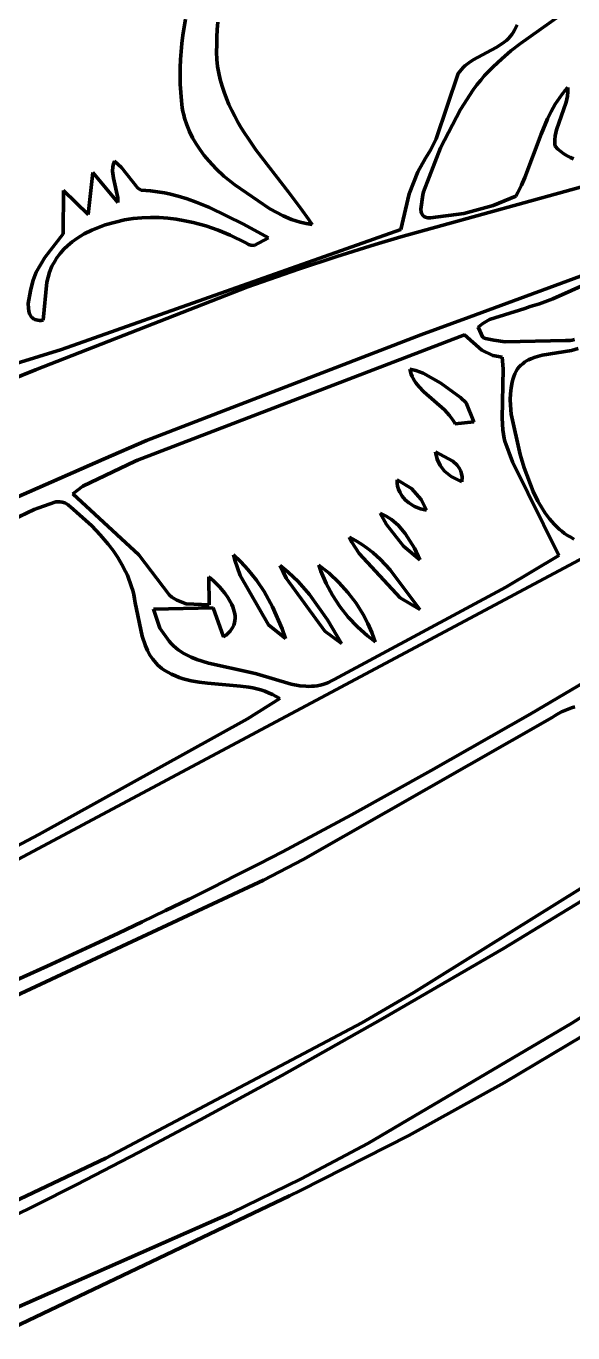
# Model space of a CAD drawing. Header units: millimetres. Extents: x 0 to 9.3, y 0 to 12.
# Drawn here: x 2.592 to 3.893, y 1.579 to 4.689 of the extents above; entities that cross this region are included whole.
import ezdxf

# ---------------------------------------------------------------- set-up
doc = ezdxf.new("R2010")
doc.units = ezdxf.units.MM
doc.layers.add('color#212121ff', color=7, linetype='CONTINUOUS', lineweight=100)
doc.layers.add('color#ffffffff', color=7, linetype='CONTINUOUS', lineweight=100)

msp = doc.modelspace()

# ---------------------------------------------------------------- linework, layer by layer
at = {"layer": 'color#212121ff'}
for p, q in [((3.8857, 4.7305), (3.7685, 4.6474)), ((2.9684, 4.6863), (2.9718, 4.7054)), ((3.0484, 4.6984), (3.0472, 4.6806)), ((2.963, 4.6478), (2.9655, 4.6671)), ((2.9655, 4.6671), (2.9684, 4.6863)), ((3.0472, 4.6806), (3.0463, 4.6628)), ((3.7401, 4.6598), (3.7442, 4.6642)), ((3.7442, 4.6642), (3.748, 4.669)), ((3.748, 4.669), (3.7515, 4.6741)), ((3.7515, 4.6741), (3.7547, 4.6795)), ((3.7547, 4.6795), (3.7576, 4.6853)), ((3.7576, 4.6853), (3.761, 4.6923)), ((2.9611, 4.6285), (2.963, 4.6478)), ((3.0458, 4.6449), (3.0456, 4.6271)), ((3.0463, 4.6628), (3.0458, 4.6449)), ((3.6562, 4.6086), (3.711, 4.638)), ((3.711, 4.638), (3.7264, 4.648)), ((3.7264, 4.648), (3.7358, 4.6556)), ((3.7358, 4.6556), (3.7401, 4.6598)), ((3.7685, 4.6474), (3.746, 4.6298)), ((2.959, 4.5897), (2.9598, 4.6091)), ((2.9598, 4.6091), (2.9611, 4.6285)), ((3.0456, 4.6271), (3.0457, 4.6092)), ((3.0457, 4.6092), (3.0478, 4.593)), ((3.646, 4.6019), (3.6562, 4.6086)), ((3.7241, 4.6114), (3.7136, 4.6018)), ((3.746, 4.6298), (3.7241, 4.6114)), ((2.9588, 4.5702), (2.959, 4.5897)), ((3.0478, 4.593), (3.0507, 4.5772)), ((3.0507, 4.5772), (3.0542, 4.5617)), ((3.5676, 4.4208), (3.6204, 4.5763)), ((3.6204, 4.5763), (3.624, 4.5813)), ((3.624, 4.5813), (3.6279, 4.5859)), ((3.6279, 4.5859), (3.6321, 4.5903)), ((3.6321, 4.5903), (3.6365, 4.5944)), ((3.6365, 4.5944), (3.646, 4.6019)), ((3.6833, 4.5713), (3.6739, 4.5604)), ((3.6931, 4.5818), (3.6833, 4.5713)), ((3.7032, 4.592), (3.6931, 4.5818)), ((3.7136, 4.6018), (3.7032, 4.592)), ((2.9591, 4.5507), (2.9588, 4.5702)), ((2.9602, 4.5311), (2.9591, 4.5507)), ((3.0542, 4.5617), (3.0585, 4.5464)), ((3.0585, 4.5464), (3.0634, 4.5315)), ((3.6647, 4.5492), (3.656, 4.5376)), ((3.6739, 4.5604), (3.6647, 4.5492)), ((3.8744, 4.5351), (3.881, 4.5426)), ((3.881, 4.5426), (3.8812, 4.5326)), ((2.9618, 4.5115), (2.9602, 4.5311)), ((2.9627, 4.5029), (2.9618, 4.5115)), ((3.0634, 4.5315), (3.0689, 4.5168)), ((3.0689, 4.5168), (3.0749, 4.5024)), ((3.656, 4.5376), (3.6257, 4.4904)), ((3.8514, 4.5029), (3.8566, 4.5112)), ((3.8566, 4.5112), (3.8622, 4.5193)), ((3.8622, 4.5193), (3.8681, 4.5273)), ((3.8681, 4.5273), (3.8744, 4.5351)), ((3.8803, 4.5226), (3.8773, 4.508)), ((3.8812, 4.5326), (3.8803, 4.5226)), ((2.9639, 4.4944), (2.9627, 4.5029)), ((2.9655, 4.4861), (2.9639, 4.4944)), ((2.9674, 4.4778), (2.9655, 4.4861)), ((2.9695, 4.4697), (2.9674, 4.4778)), ((3.0749, 4.5024), (3.0815, 4.4882)), ((3.0815, 4.4882), (3.0886, 4.4743)), ((3.6257, 4.4904), (3.578, 4.3992)), ((3.833, 4.468), (3.8417, 4.4857)), ((3.8417, 4.4857), (3.8514, 4.5029)), ((3.8773, 4.508), (3.8542, 4.4419)), ((2.9748, 4.4537), (2.9695, 4.4697)), ((2.9811, 4.4382), (2.9748, 4.4537)), ((3.0886, 4.4743), (3.0961, 4.4605)), ((3.0961, 4.4605), (3.1041, 4.447)), ((3.1041, 4.447), (3.1124, 4.4336)), ((3.8176, 4.4315), (3.833, 4.468)), ((2.9885, 4.4232), (2.9811, 4.4382)), ((2.9968, 4.4087), (2.9885, 4.4232)), ((3.1124, 4.4336), (3.121, 4.4204)), ((3.121, 4.4204), (3.1391, 4.3943)), ((4.3079, 4.4162), (3.4842, 4.1874)), ((3.5544, 4.394), (3.5676, 4.4208)), ((3.7792, 4.3286), (3.8176, 4.4315)), ((3.8511, 4.4276), (3.8502, 4.418)), ((3.8502, 4.418), (3.8503, 4.4083)), ((3.8542, 4.4419), (3.8511, 4.4276)), ((3.006, 4.3946), (2.9968, 4.4087)), ((3.0161, 4.3811), (3.006, 4.3946)), ((3.1391, 4.3943), (3.2171, 4.2931)), ((3.578, 4.3992), (3.5379, 4.2944)), ((3.5428, 4.3747), (3.5544, 4.394)), ((3.8503, 4.4083), (3.8508, 4.4033)), ((3.8508, 4.4033), (3.8576, 4.3965)), ((3.8576, 4.3965), (3.8646, 4.3904)), ((3.8646, 4.3904), (3.8719, 4.3851)), ((3.8719, 4.3851), (3.8794, 4.3804)), ((2.7976, 4.3438), (2.7983, 4.354)), ((2.7983, 4.354), (2.8, 4.3609)), ((2.8, 4.3609), (2.8028, 4.3679)), ((2.8028, 4.3679), (2.8193, 4.3522)), ((3.0268, 4.368), (3.0161, 4.3811)), ((3.0442, 4.3495), (3.0268, 4.368)), ((3.5241, 4.3421), (3.5428, 4.3747)), ((3.8794, 4.3804), (3.8872, 4.3763)), ((3.8872, 4.3763), (3.8951, 4.3728)), ((2.7398, 4.2409), (2.7513, 4.3403)), ((2.7513, 4.3403), (2.8102, 4.2696)), ((2.7999, 4.327), (2.7976, 4.3438)), ((2.8106, 4.28), (2.7999, 4.327)), ((2.8193, 4.3522), (2.8579, 4.3037)), ((3.0627, 4.3321), (3.0442, 4.3495)), ((3.0889, 4.311), (3.0627, 4.3321)), ((3.5035, 4.2899), (3.5241, 4.3421)), ((3.771, 4.3106), (3.7792, 4.3286)), ((2.6804, 4.1948), (2.6812, 4.2975)), ((2.6812, 4.2975), (2.7398, 4.2409)), ((2.8579, 4.3037), (2.8656, 4.2982)), ((2.8656, 4.2982), (2.877, 4.2977)), ((2.877, 4.2977), (2.8883, 4.2968)), ((2.8883, 4.2968), (2.8995, 4.2955)), ((2.8995, 4.2955), (2.9106, 4.2939)), ((2.9106, 4.2939), (2.9217, 4.2919)), ((2.9217, 4.2919), (2.9327, 4.2897)), ((3.1721, 4.2538), (3.0889, 4.311)), ((3.2171, 4.2931), (3.2459, 4.2552)), ((3.5379, 4.2944), (3.5363, 4.2872)), ((3.7573, 4.2843), (3.7621, 4.2929)), ((3.7621, 4.2929), (3.771, 4.3106)), ((2.8102, 4.2696), (2.8106, 4.28)), ((2.9327, 4.2897), (2.9544, 4.2842)), ((2.9544, 4.2842), (2.9758, 4.2777)), ((2.9758, 4.2777), (2.997, 4.2702)), ((2.997, 4.2702), (3.0283, 4.2575)), ((3.4836, 4.2046), (3.5035, 4.2899)), ((3.5363, 4.2872), (3.5311, 4.2536)), ((3.6338, 4.2427), (3.7039, 4.2618)), ((3.7039, 4.2618), (3.7573, 4.2843)), ((2.8365, 4.2294), (2.8262, 4.2276)), ((2.8468, 4.2309), (2.8365, 4.2294)), ((2.8674, 4.2329), (2.8468, 4.2309)), ((2.888, 4.2337), (2.8674, 4.2329)), ((2.9086, 4.2333), (2.888, 4.2337)), ((2.9291, 4.2319), (2.9086, 4.2333)), ((2.9495, 4.2294), (2.9291, 4.2319)), ((2.9699, 4.2259), (2.9495, 4.2294)), ((3.0283, 4.2575), (3.1094, 4.2174)), ((3.2039, 4.2371), (3.1721, 4.2538)), ((3.2237, 4.2288), (3.2039, 4.2371)), ((3.2442, 4.2223), (3.2237, 4.2288)), ((3.2459, 4.2552), (3.264, 4.2296)), ((3.264, 4.2296), (3.2727, 4.2167)), ((3.5311, 4.2536), (3.5322, 4.2462)), ((3.5322, 4.2462), (3.5339, 4.2419)), ((3.5339, 4.2419), (3.5365, 4.2383)), ((3.5365, 4.2383), (3.5382, 4.2368)), ((3.5382, 4.2368), (3.5402, 4.2355)), ((3.5402, 4.2355), (3.5424, 4.2344)), ((3.5424, 4.2344), (3.545, 4.2336)), ((3.545, 4.2336), (3.5479, 4.233)), ((3.5479, 4.233), (3.5512, 4.2328)), ((3.5512, 4.2328), (3.5548, 4.2328)), ((3.5548, 4.2328), (3.6338, 4.2427)), ((2.6765, 3.9194), (3.4836, 4.2046)), ((2.7483, 4.2036), (2.7301, 4.1944)), ((2.7803, 4.2158), (2.7483, 4.2036)), ((2.8262, 4.2276), (2.7803, 4.2158)), ((2.99, 4.2215), (2.9699, 4.2259)), ((3.0199, 4.2133), (2.99, 4.2215)), ((3.0493, 4.2032), (3.0199, 4.2133)), ((3.078, 4.1914), (3.0493, 4.2032)), ((3.1094, 4.2174), (3.1687, 4.1853)), ((3.2583, 4.219), (3.2442, 4.2223)), ((3.2727, 4.2167), (3.2583, 4.219)), ((3.6467, 3.9963), (4.2519, 4.2193)), ((2.6367, 4.1383), (2.6804, 4.1948)), ((2.6915, 4.1672), (2.6819, 4.1578)), ((2.7018, 4.1759), (2.6915, 4.1672)), ((2.7127, 4.1838), (2.7018, 4.1759)), ((2.7301, 4.1944), (2.7127, 4.1838)), ((3.1151, 4.1734), (3.078, 4.1914)), ((3.1212, 4.1695), (3.1151, 4.1734)), ((3.1271, 4.1673), (3.1212, 4.1695)), ((3.1348, 4.1669), (3.1271, 4.1673)), ((3.1687, 4.1853), (3.1348, 4.1669)), ((3.4229, 4.1695), (3.3314, 4.141)), ((3.4842, 4.1874), (3.4229, 4.1695)), ((2.6164, 4.1033), (2.6367, 4.1383)), ((2.6649, 4.1365), (2.6612, 4.1307)), ((2.673, 4.1475), (2.6649, 4.1365)), ((2.6819, 4.1578), (2.673, 4.1475)), ((3.3314, 4.141), (3.2406, 4.1108)), ((2.6537, 4.1174), (2.6479, 4.1035)), ((2.6612, 4.1307), (2.6537, 4.1174)), ((3.2406, 4.1108), (3.1202, 4.0683)), ((3.9911, 4.1052), (3.8458, 4.04)), ((2.6053, 4.0692), (2.6091, 4.0843)), ((2.6091, 4.0843), (2.6164, 4.1033)), ((2.6414, 4.0795), (2.6328, 3.9891)), ((2.6479, 4.1035), (2.6414, 4.0795)), ((2.5975, 4.029), (2.6025, 4.0594)), ((2.6025, 4.0594), (2.6053, 4.0692)), ((3.1202, 4.0683), (2.6147, 3.8707)), ((2.5976, 4.0178), (2.5975, 4.029)), ((2.5986, 4.0108), (2.5976, 4.0178)), ((3.7789, 4.0172), (3.6948, 3.9909)), ((3.7919, 4.0217), (3.7789, 4.0172)), ((3.8137, 4.0284), (3.7919, 4.0217)), ((3.8458, 4.04), (3.8137, 4.0284)), ((2.6006, 4.0045), (2.5986, 4.0108)), ((2.6019, 4.0017), (2.6006, 4.0045)), ((2.6035, 3.999), (2.6019, 4.0017)), ((2.6054, 3.9966), (2.6035, 3.999)), ((2.6076, 3.9945), (2.6054, 3.9966)), ((2.6101, 3.9927), (2.6076, 3.9945)), ((2.613, 3.9912), (2.6101, 3.9927)), ((2.6162, 3.99), (2.613, 3.9912)), ((2.6198, 3.9892), (2.6162, 3.99)), ((2.6237, 3.9887), (2.6198, 3.9892)), ((2.628, 3.9887), (2.6237, 3.9887)), ((2.6328, 3.9891), (2.628, 3.9887)), ((3.5313, 3.9541), (3.6467, 3.9963)), ((3.679, 3.9816), (3.6681, 3.9728)), ((3.6948, 3.9909), (3.679, 3.9816)), ((3.6357, 3.9546), (2.8574, 3.6564)), ((2.879, 3.7026), (3.5313, 3.9541)), ((3.6766, 3.9179), (3.6357, 3.9546)), ((3.6681, 3.9728), (3.6791, 3.9476)), ((2.4863, 3.8608), (2.6765, 3.9194)), ((3.6791, 3.9476), (3.6857, 3.9457)), ((3.6857, 3.9457), (3.7055, 3.9414)), ((3.7055, 3.9414), (3.7324, 3.9378)), ((3.7324, 3.9378), (3.8753, 3.9409)), ((3.8753, 3.9409), (3.881, 3.9409)), ((3.881, 3.9409), (3.8865, 3.9412)), ((3.8865, 3.9412), (3.8918, 3.942)), ((3.9062, 3.9216), (3.8898, 3.9171)), ((3.8918, 3.942), (3.897, 3.9431)), ((3.703, 3.9055), (3.6766, 3.9179)), ((3.725, 3.9008), (3.703, 3.9055)), ((3.7276, 3.8733), (3.725, 3.9008)), ((3.7783, 3.8892), (3.7739, 3.8857)), ((3.783, 3.8922), (3.7783, 3.8892)), ((3.7878, 3.895), (3.783, 3.8922)), ((3.7929, 3.8974), (3.7878, 3.895)), ((3.8033, 3.9015), (3.7929, 3.8974)), ((3.8199, 3.906), (3.8033, 3.9015)), ((3.8898, 3.9171), (3.8199, 3.906)), ((2.6147, 3.8707), (2.2397, 3.7213)), ((3.505, 3.8726), (3.5193, 3.8696)), ((3.5066, 3.8665), (3.505, 3.8726)), ((3.5086, 3.8608), (3.5066, 3.8665)), ((3.5109, 3.8553), (3.5086, 3.8608)), ((3.5193, 3.8696), (3.5373, 3.8633)), ((3.5373, 3.8633), (3.5788, 3.8393)), ((3.7249, 3.7558), (3.7276, 3.8733)), ((3.7554, 3.8615), (3.7529, 3.8549)), ((3.7582, 3.8681), (3.7554, 3.8615)), ((3.7618, 3.8731), (3.7582, 3.8681)), ((3.7656, 3.8778), (3.7618, 3.8731)), ((3.7696, 3.8819), (3.7656, 3.8778)), ((3.7739, 3.8857), (3.7696, 3.8819)), ((3.5135, 3.8501), (3.5109, 3.8553)), ((3.5164, 3.845), (3.5135, 3.8501)), ((3.5196, 3.8402), (3.5164, 3.845)), ((3.5267, 3.8311), (3.5196, 3.8402)), ((3.5387, 3.8185), (3.5267, 3.8311)), ((3.5788, 3.8393), (3.6255, 3.805)), ((3.7462, 3.828), (3.7447, 3.8143)), ((3.7489, 3.8415), (3.7462, 3.828)), ((3.7507, 3.8482), (3.7489, 3.8415)), ((3.7529, 3.8549), (3.7507, 3.8482)), ((3.5879, 3.7755), (3.5387, 3.8185)), ((3.6255, 3.805), (3.6392, 3.7924)), ((3.7447, 3.8143), (3.7442, 3.8005)), ((3.7442, 3.8005), (3.7446, 3.7866)), ((3.5999, 3.7625), (3.5879, 3.7755)), ((3.6069, 3.753), (3.5999, 3.7625)), ((3.6392, 3.7924), (3.6573, 3.7474)), ((3.7446, 3.7866), (3.7466, 3.7657)), ((3.7466, 3.7657), (3.7676, 3.6697)), ((3.6101, 3.7479), (3.6069, 3.753)), ((3.613, 3.7426), (3.6101, 3.7479)), ((3.6573, 3.7474), (3.613, 3.7426)), ((3.7265, 3.7284), (3.7249, 3.7558)), ((2.7762, 3.6583), (2.879, 3.7026)), ((3.7297, 3.7079), (3.7265, 3.7284)), ((3.7312, 3.7011), (3.7297, 3.7079)), ((3.7494, 3.6525), (3.7312, 3.7011)), ((3.5665, 3.6757), (3.6074, 3.6538)), ((3.5669, 3.6721), (3.5665, 3.6757)), ((3.5704, 3.6584), (3.5669, 3.6721)), ((3.7676, 3.6697), (3.7777, 3.6379)), ((2.0252, 3.3295), (2.7762, 3.6583)), ((2.8519, 3.6539), (2.7272, 3.594)), ((2.8574, 3.6564), (2.8519, 3.6539)), ((3.5778, 3.6432), (3.5704, 3.6584)), ((3.5881, 3.63), (3.5778, 3.6432)), ((3.6074, 3.6538), (3.6176, 3.6443)), ((3.6176, 3.6443), (3.6235, 3.6361)), ((3.8599, 3.4293), (3.7494, 3.6525)), ((3.4754, 3.6016), (3.4755, 3.6096)), ((3.4755, 3.6096), (3.5089, 3.589)), ((3.6038, 3.6171), (3.5881, 3.63)), ((3.6289, 3.6049), (3.6038, 3.6171)), ((3.6235, 3.6361), (3.6265, 3.63)), ((3.6265, 3.63), (3.6286, 3.6235)), ((3.6286, 3.6235), (3.6296, 3.6165)), ((3.6294, 3.6089), (3.6289, 3.6049)), ((3.6297, 3.6128), (3.6294, 3.6089)), ((3.6296, 3.6165), (3.6297, 3.6128)), ((3.7777, 3.6379), (3.799, 3.5819)), ((2.7272, 3.594), (2.7032, 3.5758)), ((3.4763, 3.594), (3.4754, 3.6016)), ((3.4783, 3.5867), (3.4763, 3.594)), ((3.4812, 3.5798), (3.4783, 3.5867)), ((3.487, 3.5702), (3.4812, 3.5798)), ((3.5089, 3.589), (3.5322, 3.5626)), ((3.799, 3.5819), (3.8102, 3.5588)), ((2.6633, 3.5567), (2.6204, 3.5417)), ((2.6724, 3.5572), (2.6633, 3.5567)), ((2.6783, 3.5564), (2.6724, 3.5572)), ((2.6841, 3.5546), (2.6783, 3.5564)), ((2.6896, 3.5517), (2.6841, 3.5546)), ((2.6923, 3.5498), (2.6896, 3.5517)), ((2.695, 3.5475), (2.6923, 3.5498)), ((2.6976, 3.5449), (2.695, 3.5475)), ((2.7124, 3.5327), (2.6976, 3.5449)), ((2.7032, 3.5758), (2.8603, 3.4307)), ((3.4943, 3.5617), (3.487, 3.5702)), ((3.503, 3.5542), (3.4943, 3.5617)), ((3.5161, 3.5461), (3.503, 3.5542)), ((3.5303, 3.5402), (3.5161, 3.5461)), ((3.5322, 3.5626), (3.545, 3.5368)), ((3.8102, 3.5588), (3.8185, 3.544)), ((2.6117, 3.5385), (2.2233, 3.3559)), ((2.6204, 3.5417), (2.6117, 3.5385)), ((2.7484, 3.4999), (2.7124, 3.5327)), ((3.435, 3.5299), (3.4489, 3.523)), ((3.4497, 3.5032), (3.435, 3.5299)), ((3.4489, 3.523), (3.4618, 3.5146)), ((3.4618, 3.5146), (3.4774, 3.5012)), ((3.545, 3.5368), (3.5303, 3.5402)), ((3.8185, 3.544), (3.8276, 3.5298)), ((3.8276, 3.5298), (3.8376, 3.5163)), ((3.8376, 3.5163), (3.843, 3.5099)), ((2.7687, 3.4787), (2.7484, 3.4999)), ((3.4902, 3.4511), (3.4497, 3.5032)), ((3.4774, 3.5012), (3.4945, 3.4819)), ((3.843, 3.5099), (3.8486, 3.5038)), ((3.8486, 3.5038), (3.8545, 3.4979)), ((3.8545, 3.4979), (3.8606, 3.4922)), ((3.8606, 3.4922), (3.867, 3.4868)), ((3.867, 3.4868), (3.8737, 3.4817)), ((2.7877, 3.4563), (2.7687, 3.4787)), ((2.7994, 3.4408), (2.7877, 3.4563)), ((3.3615, 3.4728), (3.3763, 3.4651)), ((3.3676, 3.4612), (3.3615, 3.4728)), ((3.385, 3.4337), (3.3676, 3.4612)), ((3.3763, 3.4651), (3.3904, 3.4564)), ((3.3904, 3.4564), (3.4039, 3.4468)), ((3.4945, 3.4819), (3.5166, 3.4467)), ((3.8737, 3.4817), (3.8808, 3.477)), ((3.8808, 3.477), (3.8881, 3.4725)), ((3.8881, 3.4725), (3.8957, 3.4684)), ((3.9666, 3.45), (2.4989, 2.6668)), ((2.8103, 3.4247), (2.7994, 3.4408)), ((2.8203, 3.408), (2.8103, 3.4247)), ((2.8603, 3.4307), (2.9337, 3.3351)), ((3.0855, 3.431), (3.1035, 3.4143)), ((3.0887, 3.4185), (3.0855, 3.431)), ((3.4823, 3.3285), (3.385, 3.4337)), ((3.4039, 3.4468), (3.4169, 3.4364)), ((3.4169, 3.4364), (3.4354, 3.4195)), ((3.5293, 3.4186), (3.4902, 3.4511)), ((3.5166, 3.4467), (3.5293, 3.4186)), ((3.7334, 3.3537), (3.8599, 3.4293)), ((2.8291, 3.3909), (2.8203, 3.408)), ((2.8331, 3.3821), (2.8291, 3.3909)), ((3.1014, 3.3818), (3.0887, 3.4185)), ((3.1035, 3.4143), (3.1201, 3.3963)), ((3.1201, 3.3963), (3.1405, 3.3707)), ((3.1971, 3.4051), (3.2161, 3.3897)), ((3.211, 3.3756), (3.1971, 3.4051)), ((3.2161, 3.3897), (3.2397, 3.3672)), ((3.2886, 3.4066), (3.3134, 3.387)), ((3.2938, 3.3917), (3.2886, 3.4066)), ((3.3064, 3.3626), (3.2938, 3.3917)), ((3.4354, 3.4195), (3.4584, 3.395)), ((3.4584, 3.395), (3.5294, 3.3011)), ((2.8368, 3.3732), (2.8331, 3.3821)), ((2.8402, 3.3641), (2.8368, 3.3732)), ((2.8433, 3.3549), (2.8402, 3.3641)), ((3.0281, 3.3119), (3.027, 3.3788)), ((3.027, 3.3788), (3.0312, 3.3754)), ((3.0312, 3.3754), (3.0397, 3.3677)), ((3.0397, 3.3677), (3.0527, 3.3545)), ((3.1688, 3.2641), (3.1014, 3.3818)), ((3.1405, 3.3707), (3.1587, 3.3434)), ((3.3029, 3.2489), (3.211, 3.3756)), ((3.2397, 3.3672), (3.2667, 3.3366)), ((3.3215, 3.3345), (3.3064, 3.3626)), ((3.3134, 3.387), (3.3366, 3.3652)), ((3.3366, 3.3652), (3.3581, 3.3414)), ((2.846, 3.3456), (2.8433, 3.3549)), ((2.8484, 3.3361), (2.846, 3.3456)), ((2.8504, 3.3265), (2.8484, 3.3361)), ((2.9337, 3.3351), (2.9391, 3.3304)), ((2.9391, 3.3304), (2.9506, 3.3228)), ((3.0527, 3.3545), (3.065, 3.3398)), ((3.065, 3.3398), (3.0723, 3.3293)), ((3.0723, 3.3293), (3.0787, 3.3184)), ((3.1587, 3.3434), (3.1787, 3.3074)), ((3.2667, 3.3366), (3.3093, 3.2764)), ((3.3391, 3.3077), (3.3215, 3.3345)), ((3.3252, 3.1345), (3.7334, 3.3537)), ((3.3581, 3.3414), (3.3774, 3.3159)), ((3.5294, 3.3011), (3.4823, 3.3285)), ((2.8521, 3.3168), (2.8504, 3.3265)), ((2.8682, 3.2376), (2.8521, 3.3168)), ((3.0374, 3.305), (2.8952, 3.3012)), ((2.8952, 3.3012), (2.9102, 3.2564)), ((2.9506, 3.3228), (2.9729, 3.3144)), ((2.9729, 3.3144), (3.0281, 3.3119)), ((3.062, 3.2357), (3.0374, 3.305)), ((3.0787, 3.3184), (3.0814, 3.3129)), ((3.0814, 3.3129), (3.0838, 3.3074)), ((3.0838, 3.3074), (3.0859, 3.3018)), ((3.0859, 3.3018), (3.0874, 3.2962)), ((3.0874, 3.2962), (3.0886, 3.2907)), ((3.1787, 3.3074), (3.2015, 3.2547)), ((3.3588, 3.2825), (3.3391, 3.3077)), ((3.3774, 3.3159), (3.3945, 3.2889)), ((3.088, 3.269), (3.0864, 3.2638)), ((3.089, 3.2743), (3.088, 3.269)), ((3.0886, 3.2907), (3.0893, 3.2852)), ((3.0894, 3.2797), (3.089, 3.2743)), ((3.0893, 3.2852), (3.0894, 3.2797)), ((3.3093, 3.2764), (3.3423, 3.2201)), ((3.3806, 3.2592), (3.3588, 3.2825)), ((3.3945, 3.2889), (3.4056, 3.2678)), ((3.4056, 3.2678), (3.4151, 3.246)), ((2.8761, 3.2142), (2.8682, 3.2376)), ((2.9102, 3.2564), (2.9324, 3.2252)), ((3.068, 3.2399), (3.062, 3.2357)), ((3.0732, 3.2444), (3.068, 3.2399)), ((3.0776, 3.249), (3.0732, 3.2444)), ((3.0813, 3.2538), (3.0776, 3.249)), ((3.0842, 3.2587), (3.0813, 3.2538)), ((3.0864, 3.2638), (3.0842, 3.2587)), ((3.2096, 3.2316), (3.1688, 3.2641)), ((3.2015, 3.2547), (3.2096, 3.2316)), ((3.3423, 3.2201), (3.3029, 3.2489)), ((3.4042, 3.2379), (3.3806, 3.2592)), ((3.423, 3.2236), (3.4042, 3.2379)), ((3.4151, 3.246), (3.423, 3.2236)), ((3.7914, 3.0517), (4.1179, 3.2448)), ((2.8811, 3.203), (2.8761, 3.2142)), ((2.8869, 3.1924), (2.8811, 3.203)), ((2.9324, 3.2252), (2.9376, 3.2196)), ((2.9376, 3.2196), (2.9429, 3.2144)), ((2.9429, 3.2144), (2.9485, 3.2096)), ((2.9485, 3.2096), (2.9542, 3.2051)), ((2.9542, 3.2051), (2.9601, 3.201)), ((2.8937, 3.1823), (2.8869, 3.1924)), ((2.8974, 3.1776), (2.8937, 3.1823)), ((2.9015, 3.173), (2.8974, 3.1776)), ((2.9059, 3.1686), (2.9015, 3.173)), ((2.9601, 3.201), (2.9662, 3.1971)), ((2.9662, 3.1971), (2.9725, 3.1936)), ((2.9725, 3.1936), (2.9853, 3.1873)), ((2.9853, 3.1873), (2.9987, 3.1819)), ((2.9987, 3.1819), (3.0266, 3.1733)), ((3.0266, 3.1733), (3.1266, 3.1505)), ((2.9105, 3.1644), (2.9059, 3.1686)), ((2.9155, 3.1605), (2.9105, 3.1644)), ((2.9208, 3.1567), (2.9155, 3.1605)), ((2.9295, 3.1514), (2.9208, 3.1567)), ((2.9384, 3.1468), (2.9295, 3.1514)), ((2.9475, 3.1427), (2.9384, 3.1468)), ((2.9566, 3.1391), (2.9475, 3.1427)), ((3.1266, 3.1505), (3.1401, 3.1473)), ((3.1401, 3.1473), (3.2229, 3.1233)), ((2.9659, 3.1361), (2.9566, 3.1391)), ((2.9754, 3.1335), (2.9659, 3.1361)), ((2.9849, 3.1313), (2.9754, 3.1335)), ((2.9945, 3.1294), (2.9849, 3.1313)), ((3.0042, 3.1278), (2.9945, 3.1294)), ((3.0237, 3.1254), (3.0042, 3.1278)), ((3.1027, 3.1187), (3.0237, 3.1254)), ((3.1222, 3.1158), (3.1027, 3.1187)), ((3.1318, 3.114), (3.1222, 3.1158)), ((3.1414, 3.1118), (3.1318, 3.114)), ((3.1508, 3.1092), (3.1414, 3.1118)), ((3.2229, 3.1233), (3.2437, 3.1195)), ((3.2437, 3.1195), (3.2576, 3.1181)), ((3.2576, 3.1181), (3.2645, 3.1179)), ((3.2645, 3.1179), (3.2714, 3.118)), ((3.2714, 3.118), (3.2782, 3.1185)), ((3.2782, 3.1185), (3.285, 3.1194)), ((3.285, 3.1194), (3.2918, 3.1207)), ((3.2918, 3.1207), (3.2986, 3.1225)), ((3.2986, 3.1225), (3.3053, 3.1247)), ((3.3053, 3.1247), (3.312, 3.1274)), ((3.312, 3.1274), (3.3186, 3.1307)), ((3.3186, 3.1307), (3.3252, 3.1345)), ((3.1189, 3.0408), (3.1961, 3.0887)), ((3.1601, 3.1062), (3.1508, 3.1092)), ((3.1693, 3.1026), (3.1601, 3.1062)), ((3.1784, 3.0986), (3.1693, 3.1026)), ((3.1873, 3.0939), (3.1784, 3.0986)), ((3.1961, 3.0887), (3.1873, 3.0939)), ((3.5562, 2.9173), (3.7914, 3.0517)), ((3.8513, 3.0489), (3.844, 3.0441)), ((3.8588, 3.0533), (3.8513, 3.0489)), ((3.8664, 3.0572), (3.8588, 3.0533)), ((3.8742, 3.0607), (3.8664, 3.0572)), ((3.882, 3.0638), (3.8742, 3.0607)), ((3.8899, 3.0665), (3.882, 3.0638)), ((3.898, 3.0689), (3.8899, 3.0665)), ((2.6224, 2.7652), (3.1189, 3.0408)), ((3.844, 3.0441), (3.2515, 2.7058)), ((3.3666, 2.8121), (3.5562, 2.9173)), ((3.5151, 2.3891), (4.2306, 2.8366)), ((3.3119, 2.7825), (3.3666, 2.8121)), ((3.257, 2.7532), (3.3119, 2.7825)), ((2.3472, 2.6208), (2.6224, 2.7652)), ((3.202, 2.7242), (3.257, 2.7532)), ((3.1467, 2.6956), (3.202, 2.7242)), ((3.2515, 2.7058), (3.1572, 2.6568)), ((3.0913, 2.6674), (3.1467, 2.6956)), ((3.1572, 2.6568), (2.7481, 2.4654)), ((3.0358, 2.6394), (3.0913, 2.6674)), ((3.8908, 2.3166), (4.4122, 2.6495)), ((2.98, 2.6118), (3.0358, 2.6394)), ((3.968, 2.6399), (3.728, 2.4938)), ((2.8682, 2.5574), (2.9242, 2.5844)), ((2.9242, 2.5844), (2.98, 2.6118)), ((2.812, 2.5307), (2.8682, 2.5574)), ((2.7557, 2.5043), (2.812, 2.5307)), ((2.6427, 2.4522), (2.7557, 2.5043)), ((3.728, 2.4938), (3.4412, 2.3276)), ((2.7481, 2.4654), (2.5556, 2.3755)), ((2.5292, 2.4013), (2.6427, 2.4522)), ((3.3909, 2.3172), (3.5151, 2.3891)), ((2.7821, 1.9952), (3.3909, 2.3172)), ((3.4412, 2.3276), (3.2004, 2.1921)), ((3.4056, 2.03), (3.8908, 2.3166)), ((3.9545, 2.3084), (3.7308, 2.175)), ((3.2004, 2.1921), (3.0064, 2.0863)), ((3.7308, 2.175), (3.5029, 2.0491)), ((3.0064, 2.0863), (2.86, 2.0086)), ((3.5029, 2.0491), (3.2449, 1.918)), ((3.2469, 1.9463), (3.4056, 2.03)), ((2.0648, 1.6555), (2.7821, 1.9952)), ((2.86, 2.0086), (2.7127, 1.9325)), ((2.7127, 1.9325), (2.6141, 1.8828)), ((3.0811, 1.8652), (3.2469, 1.9463)), ((3.2189, 1.9054), (2.5453, 1.5845)), ((3.2449, 1.918), (3.2189, 1.9054)), ((2.6141, 1.8828), (2.515, 1.8339)), ((2.4337, 1.5795), (3.0811, 1.8652))]:
    msp.add_line(p, q, dxfattribs=at)
at = {"layer": 'color#ffffffff'}
for p, q in [((3.7685, 4.6474), (3.8857, 4.7305)), ((2.9718, 4.7054), (2.9684, 4.6863)), ((3.0472, 4.6806), (3.0484, 4.6984)), ((2.9655, 4.6671), (2.963, 4.6478)), ((2.9684, 4.6863), (2.9655, 4.6671)), ((3.0463, 4.6628), (3.0472, 4.6806)), ((3.7442, 4.6642), (3.7401, 4.6598)), ((3.748, 4.669), (3.7442, 4.6642)), ((3.7515, 4.6741), (3.748, 4.669)), ((3.7547, 4.6795), (3.7515, 4.6741)), ((3.7576, 4.6853), (3.7547, 4.6795)), ((3.761, 4.6923), (3.7576, 4.6853)), ((2.963, 4.6478), (2.9611, 4.6285)), ((3.0456, 4.6271), (3.0458, 4.6449)), ((3.0458, 4.6449), (3.0463, 4.6628)), ((3.711, 4.638), (3.6562, 4.6086)), ((3.7264, 4.648), (3.711, 4.638)), ((3.7358, 4.6556), (3.7264, 4.648)), ((3.7401, 4.6598), (3.7358, 4.6556)), ((3.746, 4.6298), (3.7685, 4.6474)), ((2.9598, 4.6091), (2.959, 4.5897)), ((2.9611, 4.6285), (2.9598, 4.6091)), ((3.0457, 4.6092), (3.0456, 4.6271)), ((3.0478, 4.593), (3.0457, 4.6092)), ((3.6562, 4.6086), (3.646, 4.6019)), ((3.7136, 4.6018), (3.7241, 4.6114)), ((3.7241, 4.6114), (3.746, 4.6298)), ((2.959, 4.5897), (2.9588, 4.5702)), ((3.0507, 4.5772), (3.0478, 4.593)), ((3.0542, 4.5617), (3.0507, 4.5772)), ((3.6204, 4.5763), (3.5676, 4.4208)), ((3.624, 4.5813), (3.6204, 4.5763)), ((3.6279, 4.5859), (3.624, 4.5813)), ((3.6321, 4.5903), (3.6279, 4.5859)), ((3.6365, 4.5944), (3.6321, 4.5903)), ((3.646, 4.6019), (3.6365, 4.5944)), ((3.6739, 4.5604), (3.6833, 4.5713)), ((3.6833, 4.5713), (3.6931, 4.5818)), ((3.6931, 4.5818), (3.7032, 4.592)), ((3.7032, 4.592), (3.7136, 4.6018)), ((2.9588, 4.5702), (2.9591, 4.5507)), ((2.9591, 4.5507), (2.9602, 4.5311)), ((3.0585, 4.5464), (3.0542, 4.5617)), ((3.0634, 4.5315), (3.0585, 4.5464)), ((3.656, 4.5376), (3.6647, 4.5492)), ((3.6647, 4.5492), (3.6739, 4.5604)), ((3.881, 4.5426), (3.8744, 4.5351)), ((3.8812, 4.5326), (3.881, 4.5426)), ((2.9602, 4.5311), (2.9618, 4.5115)), ((2.9618, 4.5115), (2.9627, 4.5029)), ((3.0689, 4.5168), (3.0634, 4.5315)), ((3.0749, 4.5024), (3.0689, 4.5168)), ((3.6257, 4.4904), (3.656, 4.5376)), ((3.8566, 4.5112), (3.8514, 4.5029)), ((3.8622, 4.5193), (3.8566, 4.5112)), ((3.8681, 4.5273), (3.8622, 4.5193)), ((3.8744, 4.5351), (3.8681, 4.5273)), ((3.8773, 4.508), (3.8803, 4.5226)), ((3.8803, 4.5226), (3.8812, 4.5326)), ((2.9627, 4.5029), (2.9639, 4.4944)), ((2.9639, 4.4944), (2.9655, 4.4861)), ((2.9655, 4.4861), (2.9674, 4.4778)), ((2.9674, 4.4778), (2.9695, 4.4697)), ((3.0815, 4.4882), (3.0749, 4.5024)), ((3.0886, 4.4743), (3.0815, 4.4882)), ((3.578, 4.3992), (3.6257, 4.4904)), ((3.8417, 4.4857), (3.833, 4.468)), ((3.8514, 4.5029), (3.8417, 4.4857)), ((3.8542, 4.4419), (3.8773, 4.508)), ((2.9695, 4.4697), (2.9748, 4.4537)), ((2.9748, 4.4537), (2.9811, 4.4382)), ((3.0961, 4.4605), (3.0886, 4.4743)), ((3.1041, 4.447), (3.0961, 4.4605)), ((3.1124, 4.4336), (3.1041, 4.447)), ((3.833, 4.468), (3.8176, 4.4315)), ((2.9811, 4.4382), (2.9885, 4.4232)), ((2.9885, 4.4232), (2.9968, 4.4087)), ((3.121, 4.4204), (3.1124, 4.4336)), ((3.1391, 4.3943), (3.121, 4.4204)), ((3.4842, 4.1874), (4.3079, 4.4162)), ((3.5676, 4.4208), (3.5544, 4.394)), ((3.8176, 4.4315), (3.7792, 4.3286)), ((3.8502, 4.418), (3.8511, 4.4276)), ((3.8503, 4.4083), (3.8502, 4.418)), ((3.8511, 4.4276), (3.8542, 4.4419)), ((2.9968, 4.4087), (3.006, 4.3946)), ((3.006, 4.3946), (3.0161, 4.3811)), ((3.2171, 4.2931), (3.1391, 4.3943)), ((3.5379, 4.2944), (3.578, 4.3992)), ((3.5544, 4.394), (3.5428, 4.3747)), ((3.8508, 4.4033), (3.8503, 4.4083)), ((3.8576, 4.3965), (3.8508, 4.4033)), ((3.8646, 4.3904), (3.8576, 4.3965)), ((3.8719, 4.3851), (3.8646, 4.3904)), ((3.8794, 4.3804), (3.8719, 4.3851)), ((2.7983, 4.354), (2.7976, 4.3438)), ((2.8, 4.3609), (2.7983, 4.354)), ((2.8028, 4.3679), (2.8, 4.3609)), ((2.8193, 4.3522), (2.8028, 4.3679)), ((3.0161, 4.3811), (3.0268, 4.368)), ((3.0268, 4.368), (3.0442, 4.3495)), ((3.5428, 4.3747), (3.5241, 4.3421)), ((3.8872, 4.3763), (3.8794, 4.3804)), ((3.8951, 4.3728), (3.8872, 4.3763)), ((2.7513, 4.3403), (2.7398, 4.2409)), ((2.8102, 4.2696), (2.7513, 4.3403)), ((2.7976, 4.3438), (2.7999, 4.327)), ((2.7999, 4.327), (2.8106, 4.28)), ((2.8579, 4.3037), (2.8193, 4.3522)), ((3.0442, 4.3495), (3.0627, 4.3321)), ((3.0627, 4.3321), (3.0889, 4.311)), ((3.5241, 4.3421), (3.5035, 4.2899)), ((3.7792, 4.3286), (3.771, 4.3106)), ((2.6812, 4.2975), (2.6804, 4.1948)), ((2.7398, 4.2409), (2.6812, 4.2975)), ((2.8656, 4.2982), (2.8579, 4.3037)), ((2.877, 4.2977), (2.8656, 4.2982)), ((2.8883, 4.2968), (2.877, 4.2977)), ((2.8995, 4.2955), (2.8883, 4.2968)), ((2.9106, 4.2939), (2.8995, 4.2955)), ((2.9217, 4.2919), (2.9106, 4.2939)), ((2.9327, 4.2897), (2.9217, 4.2919)), ((3.0889, 4.311), (3.1721, 4.2538)), ((3.2459, 4.2552), (3.2171, 4.2931)), ((3.5363, 4.2872), (3.5379, 4.2944)), ((3.7621, 4.2929), (3.7573, 4.2843)), ((3.771, 4.3106), (3.7621, 4.2929)), ((2.8106, 4.28), (2.8102, 4.2696)), ((2.9544, 4.2842), (2.9327, 4.2897)), ((2.9758, 4.2777), (2.9544, 4.2842)), ((2.997, 4.2702), (2.9758, 4.2777)), ((3.0283, 4.2575), (2.997, 4.2702)), ((3.5035, 4.2899), (3.4836, 4.2046)), ((3.5311, 4.2536), (3.5363, 4.2872)), ((3.7039, 4.2618), (3.6338, 4.2427)), ((3.7573, 4.2843), (3.7039, 4.2618)), ((2.8262, 4.2276), (2.8365, 4.2294)), ((2.8365, 4.2294), (2.8468, 4.2309)), ((2.8468, 4.2309), (2.8674, 4.2329)), ((2.8674, 4.2329), (2.888, 4.2337)), ((2.888, 4.2337), (2.9086, 4.2333)), ((2.9086, 4.2333), (2.9291, 4.2319)), ((2.9291, 4.2319), (2.9495, 4.2294)), ((2.9495, 4.2294), (2.9699, 4.2259)), ((3.1094, 4.2174), (3.0283, 4.2575)), ((3.1721, 4.2538), (3.2039, 4.2371)), ((3.2039, 4.2371), (3.2237, 4.2288)), ((3.2237, 4.2288), (3.2442, 4.2223)), ((3.264, 4.2296), (3.2459, 4.2552)), ((3.2727, 4.2167), (3.264, 4.2296)), ((3.5322, 4.2462), (3.5311, 4.2536)), ((3.5339, 4.2419), (3.5322, 4.2462)), ((3.5365, 4.2383), (3.5339, 4.2419)), ((3.5382, 4.2368), (3.5365, 4.2383)), ((3.5402, 4.2355), (3.5382, 4.2368)), ((3.5424, 4.2344), (3.5402, 4.2355)), ((3.545, 4.2336), (3.5424, 4.2344)), ((3.5479, 4.233), (3.545, 4.2336)), ((3.5512, 4.2328), (3.5479, 4.233)), ((3.5548, 4.2328), (3.5512, 4.2328)), ((3.6338, 4.2427), (3.5548, 4.2328)), ((3.4836, 4.2046), (2.6765, 3.9194)), ((2.7301, 4.1944), (2.7483, 4.2036)), ((2.7483, 4.2036), (2.7803, 4.2158)), ((2.7803, 4.2158), (2.8262, 4.2276)), ((2.9699, 4.2259), (2.99, 4.2215)), ((2.99, 4.2215), (3.0199, 4.2133)), ((3.0199, 4.2133), (3.0493, 4.2032)), ((3.0493, 4.2032), (3.078, 4.1914)), ((3.1687, 4.1853), (3.1094, 4.2174)), ((3.2442, 4.2223), (3.2583, 4.219)), ((3.2583, 4.219), (3.2727, 4.2167)), ((4.2519, 4.2193), (3.6467, 3.9963)), ((2.6804, 4.1948), (2.6367, 4.1383)), ((2.6819, 4.1578), (2.6915, 4.1672)), ((2.6915, 4.1672), (2.7018, 4.1759)), ((2.7018, 4.1759), (2.7127, 4.1838)), ((2.7127, 4.1838), (2.7301, 4.1944)), ((3.078, 4.1914), (3.1151, 4.1734)), ((3.1151, 4.1734), (3.1212, 4.1695)), ((3.1212, 4.1695), (3.1271, 4.1673)), ((3.1271, 4.1673), (3.1348, 4.1669)), ((3.1348, 4.1669), (3.1687, 4.1853)), ((3.3314, 4.141), (3.4229, 4.1695)), ((3.4229, 4.1695), (3.4842, 4.1874)), ((2.6367, 4.1383), (2.6164, 4.1033)), ((2.6612, 4.1307), (2.6649, 4.1365)), ((2.6649, 4.1365), (2.673, 4.1475)), ((2.673, 4.1475), (2.6819, 4.1578)), ((3.2406, 4.1108), (3.3314, 4.141)), ((2.6479, 4.1035), (2.6537, 4.1174)), ((2.6537, 4.1174), (2.6612, 4.1307)), ((3.1202, 4.0683), (3.2406, 4.1108)), ((3.8458, 4.04), (3.9911, 4.1052)), ((2.6091, 4.0843), (2.6053, 4.0692)), ((2.6164, 4.1033), (2.6091, 4.0843)), ((2.6328, 3.9891), (2.6414, 4.0795)), ((2.6414, 4.0795), (2.6479, 4.1035)), ((2.6025, 4.0594), (2.5975, 4.029)), ((2.6053, 4.0692), (2.6025, 4.0594)), ((2.6147, 3.8707), (3.1202, 4.0683)), ((2.5975, 4.029), (2.5976, 4.0178)), ((2.5976, 4.0178), (2.5986, 4.0108)), ((3.6948, 3.9909), (3.7789, 4.0172)), ((3.7789, 4.0172), (3.7919, 4.0217)), ((3.7919, 4.0217), (3.8137, 4.0284)), ((3.8137, 4.0284), (3.8458, 4.04)), ((2.5986, 4.0108), (2.6006, 4.0045)), ((2.6006, 4.0045), (2.6019, 4.0017)), ((2.6019, 4.0017), (2.6035, 3.999)), ((2.6035, 3.999), (2.6054, 3.9966)), ((2.6054, 3.9966), (2.6076, 3.9945)), ((2.6076, 3.9945), (2.6101, 3.9927)), ((2.6101, 3.9927), (2.613, 3.9912)), ((2.613, 3.9912), (2.6162, 3.99)), ((2.6162, 3.99), (2.6198, 3.9892)), ((2.6198, 3.9892), (2.6237, 3.9887)), ((2.6237, 3.9887), (2.628, 3.9887)), ((2.628, 3.9887), (2.6328, 3.9891)), ((3.6467, 3.9963), (3.5313, 3.9541)), ((3.6681, 3.9728), (3.679, 3.9816)), ((3.679, 3.9816), (3.6948, 3.9909)), ((2.8574, 3.6564), (3.6357, 3.9546)), ((3.5313, 3.9541), (2.879, 3.7026)), ((3.6357, 3.9546), (3.6766, 3.9179)), ((3.6791, 3.9476), (3.6681, 3.9728)), ((2.6765, 3.9194), (2.4863, 3.8608)), ((3.6857, 3.9457), (3.6791, 3.9476)), ((3.7055, 3.9414), (3.6857, 3.9457)), ((3.7324, 3.9378), (3.7055, 3.9414)), ((3.8753, 3.9409), (3.7324, 3.9378)), ((3.881, 3.9409), (3.8753, 3.9409)), ((3.8865, 3.9412), (3.881, 3.9409)), ((3.8918, 3.942), (3.8865, 3.9412)), ((3.8898, 3.9171), (3.9062, 3.9216)), ((3.897, 3.9431), (3.8918, 3.942)), ((3.6766, 3.9179), (3.703, 3.9055)), ((3.703, 3.9055), (3.725, 3.9008)), ((3.725, 3.9008), (3.7276, 3.8733)), ((3.7739, 3.8857), (3.7783, 3.8892)), ((3.7783, 3.8892), (3.783, 3.8922)), ((3.783, 3.8922), (3.7878, 3.895)), ((3.7878, 3.895), (3.7929, 3.8974)), ((3.7929, 3.8974), (3.8033, 3.9015)), ((3.8033, 3.9015), (3.8199, 3.906)), ((3.8199, 3.906), (3.8898, 3.9171)), ((2.2397, 3.7213), (2.6147, 3.8707)), ((3.505, 3.8726), (3.5066, 3.8665)), ((3.5193, 3.8696), (3.505, 3.8726)), ((3.5066, 3.8665), (3.5086, 3.8608)), ((3.5086, 3.8608), (3.5109, 3.8553)), ((3.5373, 3.8633), (3.5193, 3.8696)), ((3.5788, 3.8393), (3.5373, 3.8633)), ((3.7276, 3.8733), (3.7249, 3.7558)), ((3.7529, 3.8549), (3.7554, 3.8615)), ((3.7554, 3.8615), (3.7582, 3.8681)), ((3.7582, 3.8681), (3.7618, 3.8731)), ((3.7618, 3.8731), (3.7656, 3.8778)), ((3.7656, 3.8778), (3.7696, 3.8819)), ((3.7696, 3.8819), (3.7739, 3.8857)), ((3.5109, 3.8553), (3.5135, 3.8501)), ((3.5135, 3.8501), (3.5164, 3.845)), ((3.5164, 3.845), (3.5196, 3.8402)), ((3.5196, 3.8402), (3.5267, 3.8311)), ((3.5267, 3.8311), (3.5387, 3.8185)), ((3.6255, 3.805), (3.5788, 3.8393)), ((3.7447, 3.8143), (3.7462, 3.828)), ((3.7462, 3.828), (3.7489, 3.8415)), ((3.7489, 3.8415), (3.7507, 3.8482)), ((3.7507, 3.8482), (3.7529, 3.8549)), ((3.5387, 3.8185), (3.5879, 3.7755)), ((3.6392, 3.7924), (3.6255, 3.805)), ((3.7442, 3.8005), (3.7447, 3.8143)), ((3.7446, 3.7866), (3.7442, 3.8005)), ((3.5879, 3.7755), (3.5999, 3.7625)), ((3.5999, 3.7625), (3.6069, 3.753)), ((3.6573, 3.7474), (3.6392, 3.7924)), ((3.7466, 3.7657), (3.7446, 3.7866)), ((3.7676, 3.6697), (3.7466, 3.7657)), ((3.6069, 3.753), (3.6101, 3.7479)), ((3.6101, 3.7479), (3.613, 3.7426)), ((3.613, 3.7426), (3.6573, 3.7474)), ((3.7249, 3.7558), (3.7265, 3.7284)), ((2.879, 3.7026), (2.7762, 3.6583)), ((3.7265, 3.7284), (3.7297, 3.7079)), ((3.7297, 3.7079), (3.7312, 3.7011)), ((3.7312, 3.7011), (3.7494, 3.6525)), ((3.5665, 3.6757), (3.5669, 3.6721)), ((3.6074, 3.6538), (3.5665, 3.6757)), ((3.5669, 3.6721), (3.5704, 3.6584)), ((3.7777, 3.6379), (3.7676, 3.6697)), ((2.7762, 3.6583), (2.0252, 3.3295)), ((2.7272, 3.594), (2.8519, 3.6539)), ((2.8519, 3.6539), (2.8574, 3.6564)), ((3.5704, 3.6584), (3.5778, 3.6432)), ((3.5778, 3.6432), (3.5881, 3.63)), ((3.6176, 3.6443), (3.6074, 3.6538)), ((3.6235, 3.6361), (3.6176, 3.6443)), ((3.7494, 3.6525), (3.8599, 3.4293)), ((3.4755, 3.6096), (3.4754, 3.6016)), ((3.5089, 3.589), (3.4755, 3.6096)), ((3.5881, 3.63), (3.6038, 3.6171)), ((3.6038, 3.6171), (3.6289, 3.6049)), ((3.6265, 3.63), (3.6235, 3.6361)), ((3.6286, 3.6235), (3.6265, 3.63)), ((3.6296, 3.6165), (3.6286, 3.6235)), ((3.6289, 3.6049), (3.6294, 3.6089)), ((3.6294, 3.6089), (3.6297, 3.6128)), ((3.6297, 3.6128), (3.6296, 3.6165)), ((3.799, 3.5819), (3.7777, 3.6379)), ((2.7032, 3.5758), (2.7272, 3.594)), ((3.4754, 3.6016), (3.4763, 3.594)), ((3.4763, 3.594), (3.4783, 3.5867)), ((3.4783, 3.5867), (3.4812, 3.5798)), ((3.4812, 3.5798), (3.487, 3.5702)), ((3.5322, 3.5626), (3.5089, 3.589)), ((3.8102, 3.5588), (3.799, 3.5819)), ((2.6204, 3.5417), (2.6633, 3.5567)), ((2.6633, 3.5567), (2.6724, 3.5572)), ((2.6724, 3.5572), (2.6783, 3.5564)), ((2.6783, 3.5564), (2.6841, 3.5546)), ((2.6841, 3.5546), (2.6896, 3.5517)), ((2.6896, 3.5517), (2.6923, 3.5498)), ((2.6923, 3.5498), (2.695, 3.5475)), ((2.695, 3.5475), (2.6976, 3.5449)), ((2.6976, 3.5449), (2.7124, 3.5327)), ((2.8603, 3.4307), (2.7032, 3.5758)), ((3.487, 3.5702), (3.4943, 3.5617)), ((3.4943, 3.5617), (3.503, 3.5542)), ((3.503, 3.5542), (3.5161, 3.5461)), ((3.5161, 3.5461), (3.5303, 3.5402)), ((3.545, 3.5368), (3.5322, 3.5626)), ((3.8185, 3.544), (3.8102, 3.5588)), ((2.2233, 3.3559), (2.6117, 3.5385)), ((2.6117, 3.5385), (2.6204, 3.5417)), ((2.7124, 3.5327), (2.7484, 3.4999)), ((3.435, 3.5299), (3.4497, 3.5032)), ((3.4489, 3.523), (3.435, 3.5299)), ((3.4618, 3.5146), (3.4489, 3.523)), ((3.4774, 3.5012), (3.4618, 3.5146)), ((3.5303, 3.5402), (3.545, 3.5368)), ((3.8276, 3.5298), (3.8185, 3.544)), ((3.8376, 3.5163), (3.8276, 3.5298)), ((3.843, 3.5099), (3.8376, 3.5163)), ((2.7484, 3.4999), (2.7687, 3.4787)), ((3.4497, 3.5032), (3.4902, 3.4511)), ((3.4945, 3.4819), (3.4774, 3.5012)), ((3.8486, 3.5038), (3.843, 3.5099)), ((3.8545, 3.4979), (3.8486, 3.5038)), ((3.8606, 3.4922), (3.8545, 3.4979)), ((3.867, 3.4868), (3.8606, 3.4922)), ((3.8737, 3.4817), (3.867, 3.4868)), ((2.7687, 3.4787), (2.7877, 3.4563)), ((2.7877, 3.4563), (2.7994, 3.4408)), ((3.3615, 3.4728), (3.3676, 3.4612)), ((3.3763, 3.4651), (3.3615, 3.4728)), ((3.3676, 3.4612), (3.385, 3.4337)), ((3.3904, 3.4564), (3.3763, 3.4651)), ((3.4039, 3.4468), (3.3904, 3.4564)), ((3.5166, 3.4467), (3.4945, 3.4819)), ((3.8808, 3.477), (3.8737, 3.4817)), ((3.8881, 3.4725), (3.8808, 3.477)), ((3.8957, 3.4684), (3.8881, 3.4725)), ((2.4989, 2.6668), (3.9666, 3.45)), ((2.7994, 3.4408), (2.8103, 3.4247)), ((2.8103, 3.4247), (2.8203, 3.408)), ((2.9337, 3.3351), (2.8603, 3.4307)), ((3.0855, 3.431), (3.0887, 3.4185)), ((3.1035, 3.4143), (3.0855, 3.431)), ((3.385, 3.4337), (3.4823, 3.3285)), ((3.4169, 3.4364), (3.4039, 3.4468)), ((3.4354, 3.4195), (3.4169, 3.4364)), ((3.4902, 3.4511), (3.5293, 3.4186)), ((3.5293, 3.4186), (3.5166, 3.4467)), ((3.8599, 3.4293), (3.7334, 3.3537)), ((2.8203, 3.408), (2.8291, 3.3909)), ((2.8291, 3.3909), (2.8331, 3.3821)), ((3.0887, 3.4185), (3.1014, 3.3818)), ((3.1201, 3.3963), (3.1035, 3.4143)), ((3.1405, 3.3707), (3.1201, 3.3963)), ((3.1971, 3.4051), (3.211, 3.3756)), ((3.2161, 3.3897), (3.1971, 3.4051)), ((3.2397, 3.3672), (3.2161, 3.3897)), ((3.2886, 3.4066), (3.2938, 3.3917)), ((3.3134, 3.387), (3.2886, 3.4066)), ((3.2938, 3.3917), (3.3064, 3.3626)), ((3.4584, 3.395), (3.4354, 3.4195)), ((3.5294, 3.3011), (3.4584, 3.395)), ((2.8331, 3.3821), (2.8368, 3.3732)), ((2.8368, 3.3732), (2.8402, 3.3641)), ((2.8402, 3.3641), (2.8433, 3.3549)), ((3.0312, 3.3754), (3.027, 3.3788)), ((3.027, 3.3788), (3.0281, 3.3119)), ((3.0397, 3.3677), (3.0312, 3.3754)), ((3.0527, 3.3545), (3.0397, 3.3677)), ((3.1014, 3.3818), (3.1688, 3.2641)), ((3.1587, 3.3434), (3.1405, 3.3707)), ((3.211, 3.3756), (3.3029, 3.2489)), ((3.2667, 3.3366), (3.2397, 3.3672)), ((3.3064, 3.3626), (3.3215, 3.3345)), ((3.3366, 3.3652), (3.3134, 3.387)), ((3.3581, 3.3414), (3.3366, 3.3652)), ((2.8433, 3.3549), (2.846, 3.3456)), ((2.846, 3.3456), (2.8484, 3.3361)), ((2.8484, 3.3361), (2.8504, 3.3265)), ((2.9391, 3.3304), (2.9337, 3.3351)), ((2.9506, 3.3228), (2.9391, 3.3304)), ((3.065, 3.3398), (3.0527, 3.3545)), ((3.0723, 3.3293), (3.065, 3.3398)), ((3.0787, 3.3184), (3.0723, 3.3293)), ((3.1787, 3.3074), (3.1587, 3.3434)), ((3.3093, 3.2764), (3.2667, 3.3366)), ((3.3215, 3.3345), (3.3391, 3.3077)), ((3.7334, 3.3537), (3.3252, 3.1345)), ((3.3774, 3.3159), (3.3581, 3.3414)), ((3.4823, 3.3285), (3.5294, 3.3011)), ((2.8504, 3.3265), (2.8521, 3.3168)), ((2.8521, 3.3168), (2.8682, 3.2376)), ((2.8952, 3.3012), (3.0374, 3.305)), ((2.9102, 3.2564), (2.8952, 3.3012)), ((2.9729, 3.3144), (2.9506, 3.3228)), ((3.0281, 3.3119), (2.9729, 3.3144)), ((3.0374, 3.305), (3.062, 3.2357)), ((3.0814, 3.3129), (3.0787, 3.3184)), ((3.0838, 3.3074), (3.0814, 3.3129)), ((3.0859, 3.3018), (3.0838, 3.3074)), ((3.0874, 3.2962), (3.0859, 3.3018)), ((3.0886, 3.2907), (3.0874, 3.2962)), ((3.2015, 3.2547), (3.1787, 3.3074)), ((3.3391, 3.3077), (3.3588, 3.2825)), ((3.3945, 3.2889), (3.3774, 3.3159)), ((3.0864, 3.2638), (3.088, 3.269)), ((3.088, 3.269), (3.089, 3.2743)), ((3.0893, 3.2852), (3.0886, 3.2907)), ((3.089, 3.2743), (3.0894, 3.2797)), ((3.0894, 3.2797), (3.0893, 3.2852)), ((3.3423, 3.2201), (3.3093, 3.2764)), ((3.3588, 3.2825), (3.3806, 3.2592)), ((3.4056, 3.2678), (3.3945, 3.2889)), ((3.4151, 3.246), (3.4056, 3.2678)), ((2.8682, 3.2376), (2.8761, 3.2142)), ((2.9324, 3.2252), (2.9102, 3.2564)), ((3.062, 3.2357), (3.068, 3.2399)), ((3.068, 3.2399), (3.0732, 3.2444)), ((3.0732, 3.2444), (3.0776, 3.249)), ((3.0776, 3.249), (3.0813, 3.2538)), ((3.0813, 3.2538), (3.0842, 3.2587)), ((3.0842, 3.2587), (3.0864, 3.2638)), ((3.1688, 3.2641), (3.2096, 3.2316)), ((3.2096, 3.2316), (3.2015, 3.2547)), ((3.3029, 3.2489), (3.3423, 3.2201)), ((3.3806, 3.2592), (3.4042, 3.2379)), ((3.4042, 3.2379), (3.423, 3.2236)), ((3.423, 3.2236), (3.4151, 3.246)), ((4.1179, 3.2448), (3.7914, 3.0517)), ((2.8761, 3.2142), (2.8811, 3.203)), ((2.8811, 3.203), (2.8869, 3.1924)), ((2.9376, 3.2196), (2.9324, 3.2252)), ((2.9429, 3.2144), (2.9376, 3.2196)), ((2.9485, 3.2096), (2.9429, 3.2144)), ((2.9542, 3.2051), (2.9485, 3.2096)), ((2.9601, 3.201), (2.9542, 3.2051)), ((2.8869, 3.1924), (2.8937, 3.1823)), ((2.8937, 3.1823), (2.8974, 3.1776)), ((2.8974, 3.1776), (2.9015, 3.173)), ((2.9015, 3.173), (2.9059, 3.1686)), ((2.9662, 3.1971), (2.9601, 3.201)), ((2.9725, 3.1936), (2.9662, 3.1971)), ((2.9853, 3.1873), (2.9725, 3.1936)), ((2.9987, 3.1819), (2.9853, 3.1873)), ((3.0266, 3.1733), (2.9987, 3.1819)), ((3.1266, 3.1505), (3.0266, 3.1733)), ((2.9059, 3.1686), (2.9105, 3.1644)), ((2.9105, 3.1644), (2.9155, 3.1605)), ((2.9155, 3.1605), (2.9208, 3.1567)), ((2.9208, 3.1567), (2.9295, 3.1514)), ((2.9295, 3.1514), (2.9384, 3.1468)), ((2.9384, 3.1468), (2.9475, 3.1427)), ((2.9475, 3.1427), (2.9566, 3.1391)), ((3.1401, 3.1473), (3.1266, 3.1505)), ((3.2229, 3.1233), (3.1401, 3.1473)), ((2.9566, 3.1391), (2.9659, 3.1361)), ((2.9659, 3.1361), (2.9754, 3.1335)), ((2.9754, 3.1335), (2.9849, 3.1313)), ((2.9849, 3.1313), (2.9945, 3.1294)), ((2.9945, 3.1294), (3.0042, 3.1278)), ((3.0042, 3.1278), (3.0237, 3.1254)), ((3.0237, 3.1254), (3.1027, 3.1187)), ((3.1027, 3.1187), (3.1222, 3.1158)), ((3.1222, 3.1158), (3.1318, 3.114)), ((3.1318, 3.114), (3.1414, 3.1118)), ((3.1414, 3.1118), (3.1508, 3.1092)), ((3.2437, 3.1195), (3.2229, 3.1233)), ((3.2576, 3.1181), (3.2437, 3.1195)), ((3.2645, 3.1179), (3.2576, 3.1181)), ((3.2714, 3.118), (3.2645, 3.1179)), ((3.2782, 3.1185), (3.2714, 3.118)), ((3.285, 3.1194), (3.2782, 3.1185)), ((3.2918, 3.1207), (3.285, 3.1194)), ((3.2986, 3.1225), (3.2918, 3.1207)), ((3.3053, 3.1247), (3.2986, 3.1225)), ((3.312, 3.1274), (3.3053, 3.1247)), ((3.3186, 3.1307), (3.312, 3.1274)), ((3.3252, 3.1345), (3.3186, 3.1307)), ((3.1961, 3.0887), (3.1189, 3.0408)), ((3.1508, 3.1092), (3.1601, 3.1062)), ((3.1601, 3.1062), (3.1693, 3.1026)), ((3.1693, 3.1026), (3.1784, 3.0986)), ((3.1784, 3.0986), (3.1873, 3.0939)), ((3.1873, 3.0939), (3.1961, 3.0887)), ((3.7914, 3.0517), (3.5562, 2.9173)), ((3.844, 3.0441), (3.8513, 3.0489)), ((3.8513, 3.0489), (3.8588, 3.0533)), ((3.8588, 3.0533), (3.8664, 3.0572)), ((3.8664, 3.0572), (3.8742, 3.0607)), ((3.8742, 3.0607), (3.882, 3.0638)), ((3.882, 3.0638), (3.8899, 3.0665)), ((3.8899, 3.0665), (3.898, 3.0689)), ((3.1189, 3.0408), (2.6224, 2.7652)), ((3.2515, 2.7058), (3.844, 3.0441)), ((3.5562, 2.9173), (3.3666, 2.8121)), ((4.2306, 2.8366), (3.5151, 2.3891)), ((3.3666, 2.8121), (3.3119, 2.7825)), ((3.3119, 2.7825), (3.257, 2.7532)), ((2.6224, 2.7652), (2.3472, 2.6208)), ((3.257, 2.7532), (3.202, 2.7242)), ((3.202, 2.7242), (3.1467, 2.6956)), ((3.1572, 2.6568), (3.2515, 2.7058)), ((3.1467, 2.6956), (3.0913, 2.6674)), ((2.7481, 2.4654), (3.1572, 2.6568)), ((3.0913, 2.6674), (3.0358, 2.6394)), ((4.4122, 2.6495), (3.8908, 2.3166)), ((3.0358, 2.6394), (2.98, 2.6118)), ((3.728, 2.4938), (3.968, 2.6399)), ((2.9242, 2.5844), (2.8682, 2.5574)), ((2.98, 2.6118), (2.9242, 2.5844)), ((2.8682, 2.5574), (2.812, 2.5307)), ((2.812, 2.5307), (2.7557, 2.5043)), ((2.7557, 2.5043), (2.6427, 2.4522)), ((3.4412, 2.3276), (3.728, 2.4938)), ((2.5556, 2.3755), (2.7481, 2.4654)), ((2.6427, 2.4522), (2.5292, 2.4013)), ((3.5151, 2.3891), (3.3909, 2.3172)), ((3.3909, 2.3172), (2.7821, 1.9952)), ((3.2004, 2.1921), (3.4412, 2.3276)), ((3.8908, 2.3166), (3.4056, 2.03)), ((3.7308, 2.175), (3.9545, 2.3084)), ((3.0064, 2.0863), (3.2004, 2.1921)), ((3.5029, 2.0491), (3.7308, 2.175)), ((2.86, 2.0086), (3.0064, 2.0863)), ((3.2449, 1.918), (3.5029, 2.0491)), ((3.4056, 2.03), (3.2469, 1.9463)), ((2.7821, 1.9952), (2.0648, 1.6555)), ((2.7127, 1.9325), (2.86, 2.0086)), ((2.6141, 1.8828), (2.7127, 1.9325)), ((3.2469, 1.9463), (3.0811, 1.8652)), ((2.5453, 1.5845), (3.2189, 1.9054)), ((3.2189, 1.9054), (3.2449, 1.918)), ((2.515, 1.8339), (2.6141, 1.8828)), ((3.0811, 1.8652), (2.4337, 1.5795))]:
    msp.add_line(p, q, dxfattribs=at)

doc.saveas('drawing.dxf')
